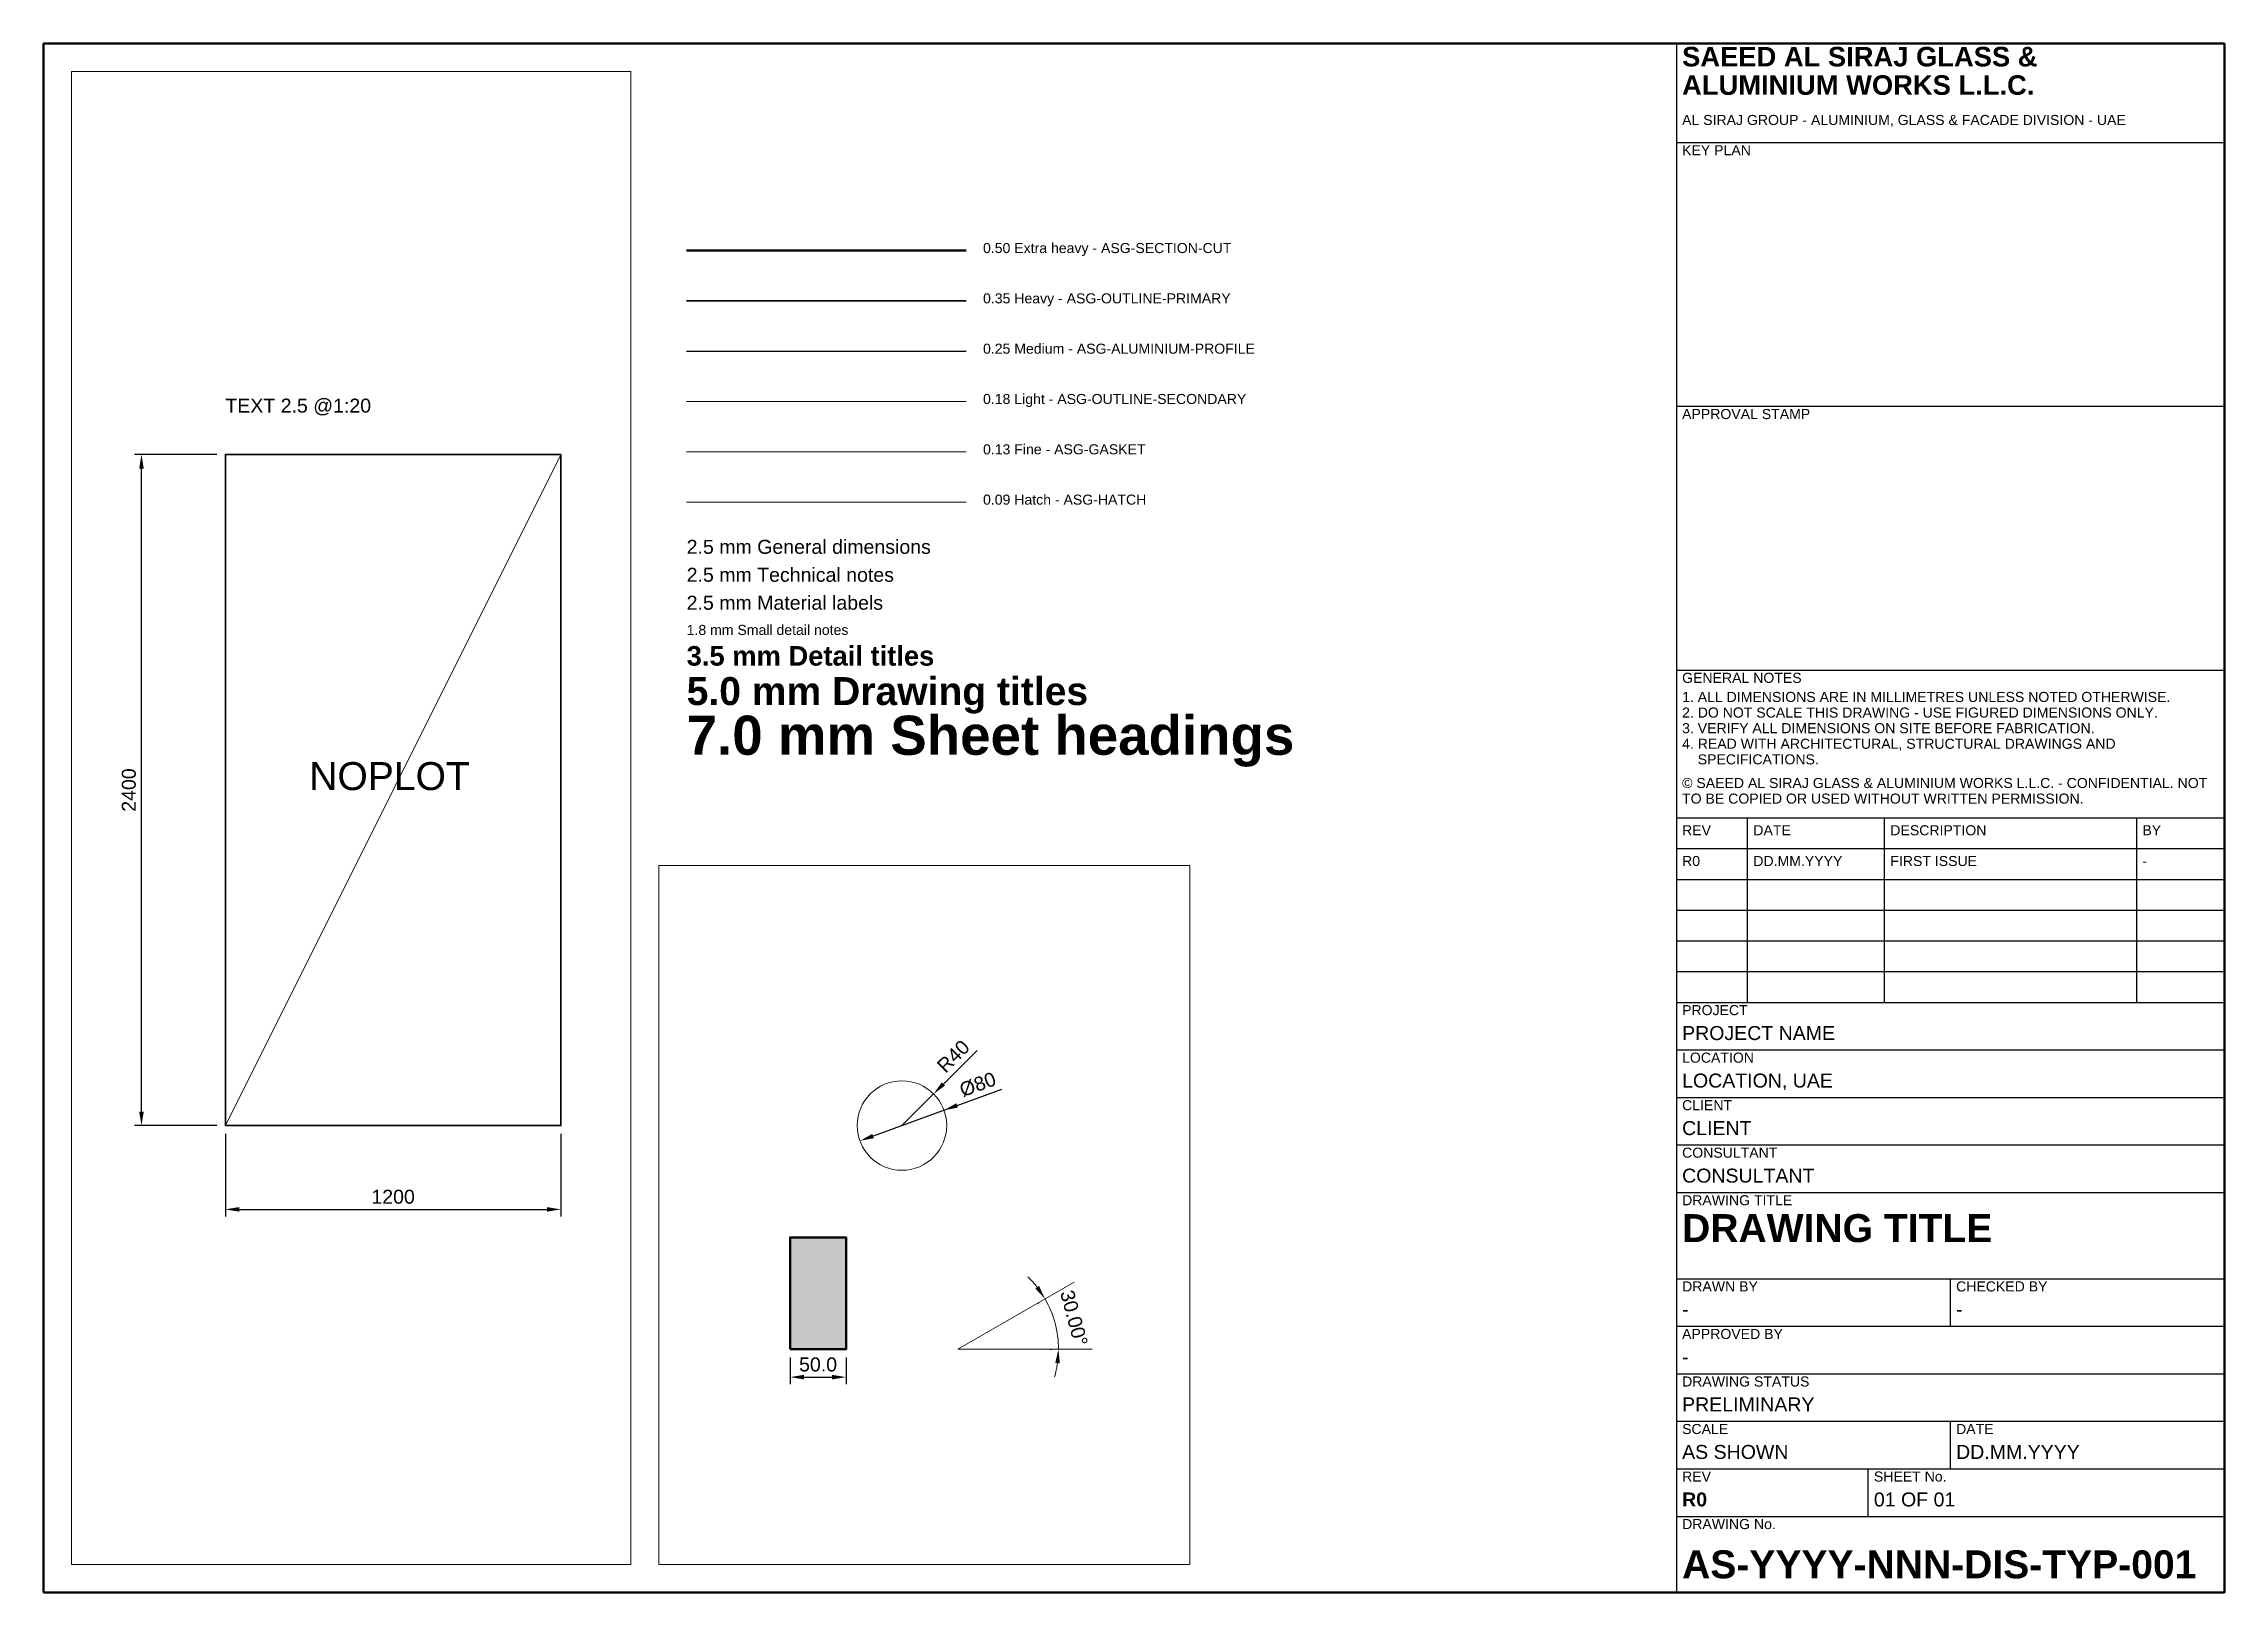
# Paper-space layout 'A3-LANDSCAPE' of a CAD drawing. Header units: millimetres. Extents: x 20 to 410, y 10 to 287.
# The model-space entities are those that its viewports show. They can reach past a viewport. Long polylines and large blocks are cut down to what shows.
import ezdxf
from ezdxf.enums import TextEntityAlignment as Align

# ---------------------------------------------------------------- set-up
doc = ezdxf.new("R2010")
doc.units = ezdxf.units.MM
for name, color, linetype, lineweight in [('ASG-ALUMINIUM-PROFILE', 7, 'Continuous', 25), ('ASG-BORDER', 7, 'Continuous', 50), ('ASG-DIMENSION', 3, 'Continuous', 13), ('ASG-GASKET', 8, 'Continuous', 13), ('ASG-HATCH', 252, 'Continuous', 9), ('ASG-HATCH-FILL', 251, 'Continuous', 9), ('ASG-OUTLINE-PRIMARY', 7, 'Continuous', 35), ('ASG-OUTLINE-SECONDARY', 8, 'Continuous', 18), ('ASG-SECTION-CUT', 7, 'Continuous', 50), ('ASG-TEXT', 7, 'Continuous', 18), ('ASG-TEXT-NOTE', 7, 'Continuous', 18), ('ASG-TITLEBLOCK', 7, 'Continuous', 25)]:
    doc.layers.add(name, color=color, linetype=linetype, lineweight=lineweight)
for name, color, linetype, lineweight, plot in [('ASG-CONSTRUCTION', 6, 'Continuous', 0, False), ('ASG-NOPLOT', 6, 'Continuous', 0, False), ('ASG-VIEWPORT', 6, 'Continuous', 0, False)]:
    doc.layers.add(name, color=color, linetype=linetype, lineweight=lineweight, plot=plot)
doc.styles.add('ASG-TEXT-ANNO', font='arial.ttf')
doc.styles.add('ASG-TEXT-HEADING', font='arialbd.ttf')
doc.styles.add('ASG-TEXT-NOTE', font='arial.ttf')
doc.styles.add('ASG-TEXT-SHEET', font='arial.ttf')
doc.styles.add('ASG-TEXT-SMALL', font='arial.ttf')
doc.styles.add('ASG-TEXT-TITLE', font='arialbd.ttf')
doc.styles.get("Standard").update_dxf_attribs({"font": 'arial.ttf'})
doc.dimstyles.new('ASG-DIM-ANGULAR', dxfattribs={"dimtxt": 2.5, "dimasz": 2.5, "dimexe": 1.25, "dimexo": 1.5, "dimgap": 1, "dimtad": 1, "dimdec": 0, "dimdsep": 46, "dimtxsty": 'ASG-TEXT-ANNO', "dimcen": 2.5, "dimclrd": 256, "dimclre": 256, "dimclrt": 256, "dimazin": 0, "dimtfac": 0.7, "dimtdec": 1, "dimtmove": 1, "dimatfit": 3})
doc.dimstyles.new('ASG-DIM-DETAIL', dxfattribs={"dimtxt": 2.5, "dimasz": 2.5, "dimexe": 1.25, "dimexo": 1.5, "dimgap": 1, "dimtad": 1, "dimdec": 1, "dimzin": 0, "dimdsep": 46, "dimtxsty": 'ASG-TEXT-ANNO', "dimcen": 2.5, "dimclrd": 256, "dimclre": 256, "dimclrt": 256, "dimazin": 2, "dimtfac": 0.7, "dimtdec": 1, "dimtmove": 1, "dimatfit": 3})
doc.dimstyles.new('ASG-DIM-DIAMETER', dxfattribs={"dimtxt": 2.5, "dimasz": 2.5, "dimexe": 1.25, "dimexo": 1.5, "dimgap": 1, "dimtad": 1, "dimdec": 0, "dimdsep": 46, "dimtxsty": 'ASG-TEXT-ANNO', "dimcen": 2.5, "dimclrd": 256, "dimclre": 256, "dimclrt": 256, "dimazin": 2, "dimtfac": 0.7, "dimtdec": 1, "dimtmove": 0, "dimatfit": 3})
doc.dimstyles.new('ASG-DIM-FIXED', dxfattribs={"dimtxt": 2.5, "dimasz": 2.5, "dimexe": 1.25, "dimexo": 1.5, "dimgap": 1, "dimtad": 1, "dimdec": 0, "dimdsep": 46, "dimtxsty": 'ASG-TEXT-ANNO', "dimcen": 2.5, "dimclrd": 256, "dimclre": 256, "dimclrt": 256, "dimazin": 2, "dimtfac": 0.7, "dimtdec": 1, "dimtmove": 1, "dimatfit": 3})
doc.dimstyles.new('ASG-DIM-RADIUS', dxfattribs={"dimtxt": 2.5, "dimasz": 2.5, "dimexe": 1.25, "dimexo": 1.5, "dimgap": 1, "dimtad": 1, "dimdec": 0, "dimdsep": 46, "dimtxsty": 'ASG-TEXT-ANNO', "dimcen": 0, "dimclrd": 256, "dimclre": 256, "dimclrt": 256, "dimazin": 2, "dimtfac": 0.7, "dimtdec": 1, "dimtmove": 0, "dimatfit": 3})

# ---------------------------------------------------------------- blocks, each defined once
blk = doc.blocks.new('ASG-TB-A3-L')
for p, q in [((-98, 259.308), (0, 259.308)), ((-98, 212.129), (0, 212.129)), ((-98, 164.95), (0, 164.95)), ((-98, 138.52), (0, 138.52)), ((-85.26, 105.52), (-85.26, 138.52)), ((-60.76, 105.52), (-60.76, 138.52)), ((-15.68, 105.52), (-15.68, 138.52)), ((-98, 133.02), (0, 133.02)), ((-98, 127.52), (0, 127.52)), ((-98, 122.02), (0, 122.02)), ((-98, 116.52), (0, 116.52)), ((-98, 111.02), (0, 111.02)), ((-98, 105.52), (0, 105.52)), ((-98, 97.02), (0, 97.02)), ((-98, 88.52), (0, 88.52)), ((-98, 80.02), (0, 80.02)), ((-98, 71.52), (0, 71.52)), ((-98, 56.1), (0, 56.1)), ((-49, 47.6), (-49, 56.1)), ((-98, 47.6), (0, 47.6)), ((-98, 39.1), (0, 39.1)), ((-98, 30.6), (0, 30.6)), ((-49, 22.1), (-49, 30.6)), ((-98, 22.1), (0, 22.1)), ((-63.7, 13.6), (-63.7, 22.1)), ((-98, 13.6), (0, 13.6))]:
    blk.add_line(p, q)
blk.add_lwpolyline([(-98, 0), (0, 0), (0, 277), (-98, 277)], close=True)
for s, height, style, p in [('SAEED AL SIRAJ GLASS &', 3.5, 'ASG-TEXT-HEADING', (-96.98, 271.868)), ('ALUMINIUM WORKS L.L.C.', 3.5, 'ASG-TEXT-HEADING', (-96.98, 266.793)), ('AL SIRAJ GROUP - ALUMINIUM, GLASS & FACADE DIVISION - UAE', 1.8, 'ASG-TEXT-SHEET', (-96.98, 261.903)), ('KEY PLAN', 1.8, 'ASG-TEXT-SHEET', (-96.98, 256.488)), ('APPROVAL STAMP', 1.8, 'ASG-TEXT-SHEET', (-96.98, 209.309)), ('GENERAL NOTES', 1.8, 'ASG-TEXT-SHEET', (-96.98, 162.13)), ('1. ALL DIMENSIONS ARE IN MILLIMETRES UNLESS NOTED OTHERWISE.', 1.8, 'ASG-TEXT-SHEET', (-96.98, 158.71)), ('2. DO NOT SCALE THIS DRAWING - USE FIGURED DIMENSIONS ONLY.', 1.8, 'ASG-TEXT-SHEET', (-96.98, 155.92)), ('4. READ WITH ARCHITECTURAL, STRUCTURAL DRAWINGS AND', 1.8, 'ASG-TEXT-SHEET', (-96.98, 150.34)), ('3. VERIFY ALL DIMENSIONS ON SITE BEFORE FABRICATION.', 1.8, 'ASG-TEXT-SHEET', (-96.98, 153.13)), ('    SPECIFICATIONS.', 1.8, 'ASG-TEXT-SHEET', (-96.98, 147.55)), ('© SAEED AL SIRAJ GLASS & ALUMINIUM WORKS L.L.C. - CONFIDENTIAL. NOT', 1.8, 'ASG-TEXT-SHEET', (-96.98, 143.32)), ('TO BE COPIED OR USED WITHOUT WRITTEN PERMISSION.', 1.8, 'ASG-TEXT-SHEET', (-96.98, 140.53)), ('REV', 1.8, 'ASG-TEXT-SHEET', (-96.98, 134.87)), ('DATE', 1.8, 'ASG-TEXT-SHEET', (-84.24, 134.87)), ('DESCRIPTION', 1.8, 'ASG-TEXT-SHEET', (-59.74, 134.87)), ('BY', 1.8, 'ASG-TEXT-SHEET', (-14.66, 134.87)), ('PROJECT', 1.8, 'ASG-TEXT-SHEET', (-96.98, 102.7)), ('LOCATION', 1.8, 'ASG-TEXT-SHEET', (-96.98, 94.2)), ('CLIENT', 1.8, 'ASG-TEXT-SHEET', (-96.98, 85.7)), ('CONSULTANT', 1.8, 'ASG-TEXT-SHEET', (-96.98, 77.2)), ('DRAWING TITLE', 1.8, 'ASG-TEXT-SHEET', (-96.98, 68.7)), ('DRAWN BY', 1.8, 'ASG-TEXT-SHEET', (-96.98, 53.28)), ('CHECKED BY', 1.8, 'ASG-TEXT-SHEET', (-47.98, 53.28)), ('APPROVED BY', 1.8, 'ASG-TEXT-SHEET', (-96.98, 44.78)), ('DRAWING STATUS', 1.8, 'ASG-TEXT-SHEET', (-96.98, 36.28)), ('SCALE', 1.8, 'ASG-TEXT-SHEET', (-96.98, 27.78)), ('DATE', 1.8, 'ASG-TEXT-SHEET', (-47.98, 27.78)), ('REV', 1.8, 'ASG-TEXT-SHEET', (-96.98, 19.28)), ('SHEET No.', 1.8, 'ASG-TEXT-SHEET', (-62.68, 19.28)), ('DRAWING No.', 1.8, 'ASG-TEXT-SHEET', (-96.98, 10.78))]:
    blk.add_text(s, height=height, dxfattribs=dict(style=style)).set_placement(p, align=Align.BOTTOM_LEFT)
for tag, height, style, p in [('REV1_NO', 1.8, 'ASG-TEXT-SHEET', (-96.98, 129.37)), ('REV1_DATE', 1.8, 'ASG-TEXT-SHEET', (-84.24, 129.37)), ('REV1_DESC', 1.8, 'ASG-TEXT-SHEET', (-59.74, 129.37)), ('REV1_BY', 1.8, 'ASG-TEXT-SHEET', (-14.66, 129.37)), ('REV2_NO', 1.8, 'ASG-TEXT-SHEET', (-96.98, 123.87)), ('REV2_DATE', 1.8, 'ASG-TEXT-SHEET', (-84.24, 123.87)), ('REV2_DESC', 1.8, 'ASG-TEXT-SHEET', (-59.74, 123.87)), ('REV2_BY', 1.8, 'ASG-TEXT-SHEET', (-14.66, 123.87)), ('REV3_NO', 1.8, 'ASG-TEXT-SHEET', (-96.98, 118.37)), ('REV3_DATE', 1.8, 'ASG-TEXT-SHEET', (-84.24, 118.37)), ('REV3_DESC', 1.8, 'ASG-TEXT-SHEET', (-59.74, 118.37)), ('REV3_BY', 1.8, 'ASG-TEXT-SHEET', (-14.66, 118.37)), ('REV4_NO', 1.8, 'ASG-TEXT-SHEET', (-96.98, 112.87)), ('REV4_DATE', 1.8, 'ASG-TEXT-SHEET', (-84.24, 112.87)), ('REV4_DESC', 1.8, 'ASG-TEXT-SHEET', (-59.74, 112.87)), ('REV4_BY', 1.8, 'ASG-TEXT-SHEET', (-14.66, 112.87)), ('REV5_NO', 1.8, 'ASG-TEXT-SHEET', (-96.98, 107.37)), ('REV5_DATE', 1.8, 'ASG-TEXT-SHEET', (-84.24, 107.37)), ('REV5_DESC', 1.8, 'ASG-TEXT-SHEET', (-59.74, 107.37)), ('REV5_BY', 1.8, 'ASG-TEXT-SHEET', (-14.66, 107.37)), ('PROJECT', 2.5, 'ASG-TEXT-SHEET', (-96.98, 98.04)), ('LOCATION', 2.5, 'ASG-TEXT-SHEET', (-96.98, 89.54)), ('CLIENT', 2.5, 'ASG-TEXT-SHEET', (-96.98, 81.04)), ('CONSULTANT', 2.5, 'ASG-TEXT-SHEET', (-96.98, 72.54)), ('DWG_TITLE', 5, 'ASG-TEXT-HEADING', (-96.98, 61.15)), ('DWG_TITLE_2', 2.5, 'ASG-TEXT-TITLE', (-96.98, 57.12)), ('DRAWN_BY', 2.5, 'ASG-TEXT-SHEET', (-96.98, 48.62)), ('CHECKED_BY', 2.5, 'ASG-TEXT-SHEET', (-47.98, 48.62)), ('APPROVED_BY', 2.5, 'ASG-TEXT-SHEET', (-96.98, 40.12)), ('DWG_STATUS', 2.5, 'ASG-TEXT-SHEET', (-96.98, 31.62)), ('SCALE', 2.5, 'ASG-TEXT-SHEET', (-96.98, 23.12)), ('DATE', 2.5, 'ASG-TEXT-SHEET', (-47.98, 23.12)), ('REV', 2.5, 'ASG-TEXT-HEADING', (-96.98, 14.62)), ('SHEET_NO', 2.5, 'ASG-TEXT-SHEET', (-62.68, 14.62)), ('DWG_NO', 5, 'ASG-TEXT-HEADING', (-96.98, 1.02))]:
    blk.add_attdef(tag, text='', height=height, dxfattribs=dict(style=style)).set_placement(p, align=Align.BOTTOM_LEFT)

msp = doc.modelspace()

# ---------------------------------------------------------------- hatches: boundary and pattern name
at = {"layer": 'ASG-HATCH-FILL'}
h = msp.add_hatch(color=256, dxfattribs=at)
h.dxf.hatch_style = 1
h.paths.add_polyline_path([(5000, 0), (5050, 0), (5050, 100), (5000, 100)])

# ---------------------------------------------------------------- linework, layer by layer
at = {"layer": 'ASG-CONSTRUCTION'}
msp.add_line((0, 0), (1200, 2400), dxfattribs=at)
at = {"layer": 'ASG-OUTLINE-PRIMARY'}
msp.add_lwpolyline([(0, 0), (1200, 0), (1200, 2400), (0, 2400)], close=True, dxfattribs=at)
at = {"layer": 'ASG-OUTLINE-SECONDARY'}
for q in [(5253.92, 60), (5270, 0)]:
    msp.add_line((5150, 0), q, dxfattribs=at)
msp.add_circle((5100, 200), 40, dxfattribs=at)
at = {"layer": 'ASG-SECTION-CUT'}
msp.add_lwpolyline([(5000, 0), (5050, 0), (5050, 100), (5000, 100)], close=True, dxfattribs=at)

# ---------------------------------------------------------------- texts
at = {"layer": 'ASG-NOPLOT'}
msp.add_text('NOPLOT', height=100, dxfattribs=at).set_placement((300, 1200))
at = {"layer": 'ASG-TEXT-NOTE', "style": 'ASG-TEXT-NOTE'}
msp.add_text('TEXT 2.5 @1:20', height=50, dxfattribs=at).set_placement((0, 2550))

# ---------------------------------------------------------------- dimensions: what is measured, and where the dimension line sits
at = {"layer": 'ASG-DIMENSION'}
msp.add_linear_dim(base=(-300, 0), p1=(0, 0), p2=(0, 2400), angle=90, dimstyle='ASG-DIM-FIXED', override={"dimscale": 20}, dxfattribs=at).render()
msp.add_radius_dim(center=(5100, 200), mpoint=(5128.28, 228.28), dimstyle='ASG-DIM-RADIUS', override={"dimscale": 5}, dxfattribs=at).render()
msp.add_diameter_dim_2p(p1=(5062.41, 186.32), p2=(5137.59, 213.68), dimstyle='ASG-DIM-DIAMETER', override={"dimscale": 5}, dxfattribs=at).render()
msp.add_angular_dim_3p(base=(5236.93, 23.29), center=(5150, 0), p1=(5240, 0), p2=(5227.94, 45), dimstyle='ASG-DIM-ANGULAR', override={"dimscale": 5}, dxfattribs=at).render()
for base, p1, p2, dimstyle, override in [((0, -300), (0, 0), (1200, 0), 'ASG-DIM-FIXED', {"dimscale": 20}), ((5000, -25), (5000, 0), (5050, 0), 'ASG-DIM-DETAIL', {"dimscale": 5})]:
    msp.add_linear_dim(base=base, p1=p1, p2=p2, dimstyle=dimstyle, override=override, dxfattribs=at).render()

psp = doc.layouts.new('A3-LANDSCAPE')

# ---------------------------------------------------------------- linework, layer by layer
at = {"layer": 'ASG-ALUMINIUM-PROFILE'}
psp.add_line((135, 232), (185, 232), dxfattribs=at)
at = {"layer": 'ASG-BORDER'}
psp.add_lwpolyline([(20, 10), (410, 10), (410, 287), (20, 287)], close=True, dxfattribs=at)
at = {"layer": 'ASG-GASKET'}
psp.add_line((135, 214), (185, 214), dxfattribs=at)
at = {"layer": 'ASG-HATCH'}
psp.add_line((135, 205), (185, 205), dxfattribs=at)
at = {"layer": 'ASG-OUTLINE-PRIMARY'}
psp.add_line((135, 241), (185, 241), dxfattribs=at)
at = {"layer": 'ASG-OUTLINE-SECONDARY'}
psp.add_line((135, 223), (185, 223), dxfattribs=at)
at = {"layer": 'ASG-SECTION-CUT'}
psp.add_line((135, 250), (185, 250), dxfattribs=at)

# ---------------------------------------------------------------- block references
at = {"layer": 'ASG-TITLEBLOCK'}
psp.add_blockref('ASG-TB-A3-L', (410, 10), dxfattribs=at).add_auto_attribs({'PROJECT': 'PROJECT NAME', 'LOCATION': 'LOCATION, UAE', 'CLIENT': 'CLIENT', 'CONSULTANT': 'CONSULTANT', 'DWG_TITLE': 'DRAWING TITLE', 'DWG_NO': 'AS-YYYY-NNN-DIS-TYP-001', 'REV': 'R0', 'SHEET_NO': '01 OF 01', 'SCALE': 'AS SHOWN', 'DATE': 'DD.MM.YYYY', 'DWG_STATUS': 'PRELIMINARY', 'DRAWN_BY': '-', 'CHECKED_BY': '-', 'APPROVED_BY': '-', 'REV1_NO': 'R0', 'REV1_DATE': 'DD.MM.YYYY', 'REV1_DESC': 'FIRST ISSUE', 'REV1_BY': '-'})

# ---------------------------------------------------------------- texts
at = {"layer": 'ASG-TEXT'}
for s, height, style, p in [('0.50 Extra heavy - ASG-SECTION-CUT', 1.8, 'ASG-TEXT-SHEET', (188, 249)), ('0.35 Heavy - ASG-OUTLINE-PRIMARY', 1.8, 'ASG-TEXT-SHEET', (188, 240)), ('0.25 Medium - ASG-ALUMINIUM-PROFILE', 1.8, 'ASG-TEXT-SHEET', (188, 231)), ('0.18 Light - ASG-OUTLINE-SECONDARY', 1.8, 'ASG-TEXT-SHEET', (188, 222)), ('0.13 Fine - ASG-GASKET', 1.8, 'ASG-TEXT-SHEET', (188, 213)), ('0.09 Hatch - ASG-HATCH', 1.8, 'ASG-TEXT-SHEET', (188, 204)), ('2.5 mm General dimensions', 2.5, 'ASG-TEXT-ANNO', (135, 195)), ('2.5 mm Technical notes', 2.5, 'ASG-TEXT-NOTE', (135, 190)), ('2.5 mm Material labels', 2.5, 'ASG-TEXT-NOTE', (135, 185)), ('3.5 mm Detail titles', 3.5, 'ASG-TEXT-TITLE', (135, 174.7)), ('1.8 mm Small detail notes', 1.8, 'ASG-TEXT-SMALL', (135, 180.7)), ('5.0 mm Drawing titles', 5, 'ASG-TEXT-HEADING', (135, 167.2)), ('7.0 mm Sheet headings', 7, 'ASG-TEXT-HEADING', (135, 157.7))]:
    psp.add_text(s, height=height, dxfattribs=dict(at, style=style)).set_placement(p, align=Align.BOTTOM_LEFT)

# ---------------------------------------------------------------- viewports
at = {"layer": 'ASG-VIEWPORT'}
psp.add_viewport(center=(75, 148.5), size=(100, 267), view_center_point=(450, 1100), view_height=5340, dxfattribs=at)
psp.add_viewport(center=(177.5, 77.5), size=(95, 125), view_center_point=(5120, 120), view_height=625, status=3, dxfattribs=at)

doc.saveas('drawing.dxf')
